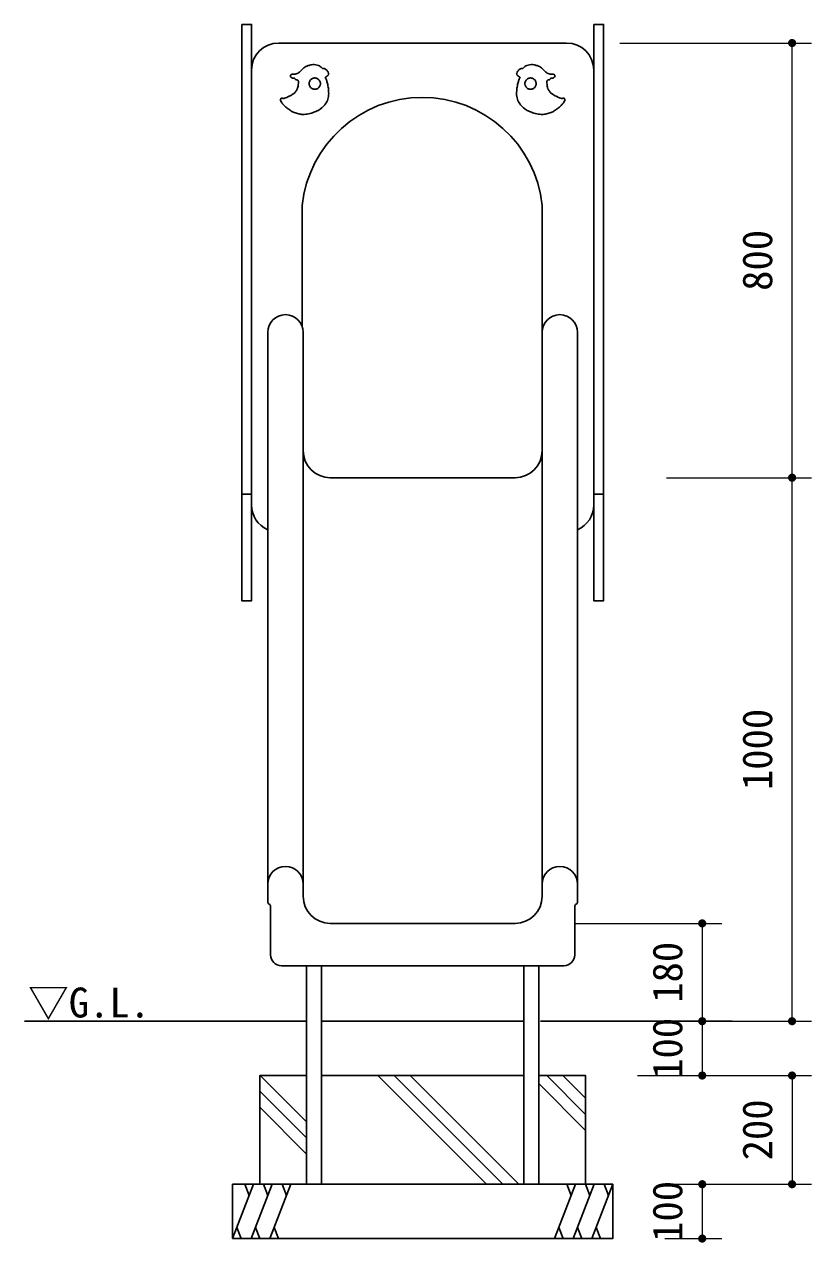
# Model space of a CAD drawing. Units: millimetres at full size, sheet at 1:30. Extents: x 450 to 12150, y 450 to 8460.
# Drawn here: x 7177 to 8626, y 3169 to 5410 of the extents above; entities that cross this region are included whole.
import ezdxf
from ezdxf.enums import TextEntityAlignment as Align

# ---------------------------------------------------------------- set-up
doc = ezdxf.new("R2010")
doc.units = ezdxf.units.MM
doc.header["$LTSCALE"] = 30
for name, color, linetype, lineweight in [('D-STR-DIM\u3000寸法線、寸法値', 7, 'Continuous', 13), ('D-STR-TXT\u3000文字列', 7, 'Continuous', 13), ('D-STR\u3000構造物外形線', 1, 'Continuous', 25)]:
    doc.layers.add(name, color=color, linetype=linetype, lineweight=lineweight)
doc.styles.add('ＭＳ ゴシック', font='')
doc.styles.get('ＭＳ ゴシック').set_extended_font_data('MS Gothic')

# ---------------------------------------------------------------- blocks, each defined once
blk = doc.blocks.new('filled_dot')
at = {"color": 0, "linetype": 'Continuous', "lineweight": -2, "const_width": 1.25}
blk.add_lwpolyline([(-0.625, 0, 1), (0.625, 0, 1)], format="xyb", close=True, dxfattribs=at)

msp = doc.modelspace()

# ---------------------------------------------------------------- linework, layer by layer
at = {"layer": 'D-STR-DIM\u3000寸法線、寸法値'}
for p, q in [((8272.87, 5376.02), (8625.87, 5376.02)), ((8589.87, 4576.13), (8589.87, 5376.02)), ((8358.67, 4576.13), (8625.87, 4576.13)), ((8358.67, 4576.13), (8625.87, 4576.13)), ((8589.87, 3576.02), (8589.87, 4576.13)), ((8191.97, 3756.02), (8460.44, 3756.02)), ((8424.44, 3756.02), (8424.44, 3576.02)), ((8219.17, 3576.02), (8460.44, 3576.02)), ((8219.17, 3576.02), (8460.44, 3576.02)), ((8219.17, 3576.02), (8625.87, 3576.02)), ((8424.44, 3576.02), (8424.44, 3476.02)), ((8305.57, 3476.02), (8460.44, 3476.02)), ((8305.57, 3476.02), (8625.87, 3476.02)), ((8589.87, 3476.02), (8589.87, 3276.02)), ((8355.57, 3276.02), (8625.87, 3276.02)), ((8355.57, 3276.02), (8460.44, 3276.02)), ((8424.44, 3276.02), (8424.44, 3176.02)), ((8355.57, 3176.02), (8460.44, 3176.02))]:
    msp.add_line(p, q, dxfattribs=at)
at = {"layer": 'D-STR\u3000構造物外形線'}
for p, q in [((7644.87, 5376.02), (8174.87, 5376.02)), ((7705.05, 5336.03), (7703.94, 5335.78)), ((8114.68, 5336.03), (8115.8, 5335.78)), ((7594.87, 4526.02), (7594.87, 5326.02)), ((7666.33, 5315.61), (7666.34, 5315.55)), ((7667.34, 5317.71), (7667.3, 5317.69)), ((7667.49, 5313.24), (7667.77, 5312.98)), ((7672.35, 5318.5), (7672.19, 5318.5)), ((7679.03, 5320.19), (7675.14, 5318.93)), ((7684.34, 5323.68), (7684.22, 5323.52)), ((7689.47, 5328.69), (7686.75, 5326.29)), ((7697.75, 5333.84), (7696.77, 5333.44)), ((7718.09, 5334.52), (7715.7, 5335.3)), ((7725.29, 5329.18), (7724.33, 5330.29)), ((7731.08, 5327.86), (7731.92, 5327.3)), ((7736, 5317.01), (7735.16, 5316.24)), ((7735.95, 5322.16), (7736.71, 5320.04)), ((7736, 5317.01), (7736.26, 5317.37)), ((8083.78, 5322.16), (8083.03, 5320.04)), ((8083.74, 5317.01), (8083.48, 5317.37)), ((8083.74, 5317.01), (8084.57, 5316.24)), ((8088.66, 5327.86), (8087.81, 5327.3)), ((8094.45, 5329.18), (8095.4, 5330.29)), ((8101.65, 5334.52), (8104.03, 5335.3)), ((8121.99, 5333.84), (8122.97, 5333.44)), ((8130.26, 5328.69), (8132.99, 5326.29)), ((8135.39, 5323.68), (8135.52, 5323.52)), ((8140.7, 5320.19), (8144.6, 5318.93)), ((8147.39, 5318.5), (8147.55, 5318.5)), ((8152.25, 5313.24), (8151.97, 5312.98)), ((8152.4, 5317.71), (8152.44, 5317.69)), ((8153.41, 5315.61), (8153.4, 5315.55)), ((8224.87, 5326.02), (8224.87, 4526.02)), ((7667.77, 5312.98), (7669.24, 5312.06)), ((7671.16, 5311.33), (7671.23, 5311.32)), ((7673.18, 5311.16), (7673.66, 5311.16)), ((7674.82, 5309.82), (7675.12, 5309.45)), ((7676.67, 5308.36), (7677.26, 5308.15)), ((7678.75, 5307.99), (7678.85, 5308)), ((7678.88, 5290.96), (7679.13, 5291.5)), ((7680.76, 5306.56), (7681.14, 5305.52)), ((7680.86, 5298.27), (7681.2, 5303.18)), ((7733.31, 5306.35), (7732.87, 5307.67)), ((7733.31, 5306.35), (7733.56, 5305.36)), ((7735.52, 5297.39), (7735.95, 5294.9)), ((8084.22, 5297.39), (8083.79, 5294.9)), ((8086.43, 5306.35), (8086.18, 5305.36)), ((8086.43, 5306.35), (8086.86, 5307.67)), ((8138.88, 5298.27), (8138.53, 5303.18)), ((8138.97, 5306.56), (8138.6, 5305.52)), ((8140.86, 5290.96), (8140.6, 5291.5)), ((8140.99, 5307.99), (8140.89, 5308)), ((8143.07, 5308.36), (8142.48, 5308.15)), ((8144.92, 5309.82), (8144.62, 5309.45)), ((8146.56, 5311.16), (8146.08, 5311.16)), ((8148.57, 5311.33), (8148.51, 5311.32)), ((8151.97, 5312.98), (8150.5, 5312.06)), ((7648.4, 5270.61), (7648.28, 5271.04)), ((7648.77, 5273.37), (7649.08, 5273.77)), ((7650.42, 5274.41), (7650.64, 5274.41)), ((7653.03, 5274.07), (7653.47, 5274.07)), ((7655.51, 5274.41), (7657.7, 5275.2)), ((7665.96, 5278.95), (7667.38, 5279.71)), ((7675.5, 5285.73), (7675.75, 5286.03)), ((7736.84, 5285.79), (7736.9, 5282.98)), ((8082.9, 5285.79), (8082.84, 5282.98)), ((8144.24, 5285.73), (8143.98, 5286.03)), ((8153.78, 5278.95), (8152.36, 5279.71)), ((8164.23, 5274.41), (8162.03, 5275.2)), ((8166.71, 5274.07), (8166.27, 5274.07)), ((8169.31, 5274.41), (8169.1, 5274.41)), ((8170.97, 5273.37), (8170.66, 5273.77)), ((8171.34, 5270.61), (8171.45, 5271.04)), ((7649.78, 5267.36), (7649.76, 5267.38)), ((7652.03, 5264.18), (7651.84, 5264.42)), ((7655.66, 5260.3), (7654.86, 5261.09)), ((7662.08, 5255.08), (7660.58, 5256.16)), ((7675.74, 5247.5), (7673.44, 5248.22)), ((7705.1, 5247.11), (7704.59, 5246.95)), ((7721.94, 5254.99), (7721.17, 5254.39)), ((7730.54, 5263.67), (7729.63, 5262.54)), ((8089.2, 5263.67), (8090.1, 5262.54)), ((8097.8, 5254.99), (8098.57, 5254.39)), ((8114.64, 5247.11), (8115.14, 5246.95)), ((8144, 5247.5), (8146.3, 5248.22)), ((8157.65, 5255.08), (8159.16, 5256.16)), ((8164.08, 5260.3), (8164.88, 5261.09)), ((8167.71, 5264.18), (8167.9, 5264.42)), ((8169.96, 5267.36), (8169.97, 5267.38)), ((7694.87, 5245.01), (7691.84, 5244.72)), ((8124.87, 5245.01), (8127.9, 5244.72)), ((7688.16, 4854.02), (7688.16, 5076.88)), ((8129.87, 4843.63), (8129.87, 5076.88)), ((7624.87, 4843.63), (7624.87, 4811.13)), ((7689.87, 4843.63), (7689.87, 3806.02)), ((8129.87, 4843.63), (8129.87, 3806.02)), ((8194.87, 4843.63), (8194.87, 3828.29)), ((7624.87, 4811.13), (7624.87, 3795.79)), ((7739.87, 4576.13), (8079.87, 4576.13)), ((7576.87, 4546.02), (7594.87, 4546.02)), ((8242.87, 4546.02), (8224.87, 4546.02)), ((8194.87, 3828.29), (8194.87, 3795.79)), ((7629.87, 3787.13), (7629.87, 3698.02)), ((8189.87, 3787.13), (8189.87, 3698.02)), ((7739.87, 3756.02), (8079.87, 3756.02)), ((7649.87, 3678.02), (8169.87, 3678.02)), ((7696.27, 3276.02), (7696.27, 3678.02)), ((7723.47, 3276.02), (7723.47, 3678.02)), ((8096.27, 3276.02), (8096.27, 3678.02)), ((8123.47, 3276.02), (8123.47, 3678.02)), ((7696.27, 3576.02), (7176.73, 3576.02)), ((8096.27, 3576.02), (7723.47, 3576.02)), ((8479.8, 3576.02), (8126.87, 3576.02)), ((7611.02, 3476.02), (7696.27, 3390.77)), ((8096.27, 3476.02), (7723.47, 3476.02)), ((7827.62, 3476.02), (8027.62, 3276.02)), ((7857.32, 3476.02), (8057.32, 3276.02)), ((7887.02, 3476.02), (8087.02, 3276.02)), ((8138.32, 3476.02), (8209.87, 3404.47)), ((8168.02, 3476.02), (8209.87, 3434.17)), ((8123.47, 3461.17), (8209.87, 3374.77)), ((7609.87, 3447.47), (7696.27, 3361.07)), ((7609.87, 3417.77), (7696.27, 3331.37)), ((7559.87, 3176.02), (7598.77, 3276.02)), ((7590.75, 3255.41), (7582.74, 3276.02)), ((7594.18, 3176.02), (7633.08, 3276.02)), ((7625.06, 3255.41), (7617.05, 3276.02)), ((7628.48, 3176.02), (7667.38, 3276.02)), ((7659.37, 3255.41), (7651.35, 3276.02)), ((8152.35, 3176.02), (8191.25, 3276.02)), ((8183.24, 3255.41), (8175.23, 3276.02)), ((8186.66, 3176.02), (8225.56, 3276.02)), ((8217.55, 3255.41), (8209.53, 3276.02)), ((8220.97, 3176.02), (8259.87, 3276.02)), ((8251.85, 3255.41), (8243.84, 3276.02)), ((7567.88, 3196.62), (7575.9, 3176.02)), ((7602.19, 3196.62), (7610.2, 3176.02)), ((7636.5, 3196.62), (7644.51, 3176.02)), ((8160.37, 3196.62), (8168.38, 3176.02)), ((8194.68, 3196.62), (8202.69, 3176.02)), ((8228.98, 3196.62), (8237, 3176.02))]:
    msp.add_line(p, q, dxfattribs=at)
for points in [[(7576.87, 5410.33), (7594.87, 5410.33), (7594.87, 4349.67), (7576.87, 4349.67)], [(8224.87, 5410.33), (8242.87, 5410.33), (8242.87, 4349.67), (8224.87, 4349.67)], [(7701.54, 5304.75), (7701.93, 5305.7), (7702.39, 5306.6), (7702.95, 5307.44), (7703.58, 5308.22), (7704.3, 5308.95), (7705.1, 5309.61), (7705.94, 5310.18), (7706.82, 5310.66), (7707.75, 5311.05), (7708.72, 5311.35), (7709.73, 5311.55), (7710.75, 5311.66), (7711.75, 5311.67), (7712.75, 5311.58), (7713.75, 5311.38), (7714.73, 5311.09), (7715.68, 5310.7), (7716.58, 5310.23), (7717.42, 5309.68), (7718.2, 5309.04), (7718.92, 5308.32), (7719.58, 5307.53), (7720.16, 5306.69), (7720.64, 5305.81), (7721.03, 5304.88), (7721.32, 5303.91), (7721.53, 5302.9), (7721.64, 5301.88), (7721.65, 5300.87), (7721.55, 5299.87), (7721.36, 5298.88), (7721.07, 5297.9), (7720.68, 5296.94), (7720.21, 5296.05), (7719.66, 5295.21), (7719.02, 5294.43), (7718.3, 5293.7), (7717.51, 5293.04), (7716.67, 5292.47), (7715.79, 5291.99), (7714.86, 5291.6), (7713.89, 5291.3), (7712.88, 5291.1), (7711.86, 5290.99), (7710.85, 5290.98), (7709.85, 5291.07), (7708.86, 5291.27), (7707.87, 5291.56), (7706.92, 5291.95), (7706.03, 5292.42), (7705.19, 5292.97), (7704.41, 5293.61), (7703.68, 5294.32), (7703.02, 5295.12), (7702.45, 5295.96), (7701.97, 5296.84), (7701.58, 5297.77), (7701.28, 5298.74), (7701.07, 5299.75), (7700.97, 5300.77), (7700.96, 5301.77), (7701.05, 5302.77), (7701.25, 5303.77)], [(8118.2, 5304.75), (8117.81, 5305.7), (8117.34, 5306.6), (8116.79, 5307.44), (8116.15, 5308.22), (8115.43, 5308.95), (8114.64, 5309.61), (8113.8, 5310.18), (8112.92, 5310.66), (8111.99, 5311.05), (8111.02, 5311.35), (8110.01, 5311.55), (8108.99, 5311.66), (8107.98, 5311.67), (8106.98, 5311.58), (8105.99, 5311.38), (8105.01, 5311.09), (8104.05, 5310.7), (8103.16, 5310.23), (8102.32, 5309.68), (8101.54, 5309.04), (8100.81, 5308.32), (8100.15, 5307.53), (8099.58, 5306.69), (8099.1, 5305.81), (8098.71, 5304.88), (8098.41, 5303.91), (8098.21, 5302.9), (8098.1, 5301.88), (8098.09, 5300.87), (8098.18, 5299.87), (8098.38, 5298.88), (8098.67, 5297.9), (8099.06, 5296.94), (8099.53, 5296.05), (8100.08, 5295.21), (8100.72, 5294.43), (8101.43, 5293.7), (8102.23, 5293.04), (8103.07, 5292.47), (8103.95, 5291.99), (8104.88, 5291.6), (8105.85, 5291.3), (8106.86, 5291.1), (8107.88, 5290.99), (8108.88, 5290.98), (8109.88, 5291.07), (8110.88, 5291.27), (8111.86, 5291.56), (8112.81, 5291.95), (8113.71, 5292.42), (8114.55, 5292.97), (8115.33, 5293.61), (8116.06, 5294.32), (8116.72, 5295.12), (8117.29, 5295.96), (8117.77, 5296.84), (8118.16, 5297.77), (8118.46, 5298.74), (8118.66, 5299.75), (8118.77, 5300.77), (8118.78, 5301.77), (8118.69, 5302.77), (8118.49, 5303.77)], [(7559.87, 3176.02), (8259.87, 3176.02), (8259.87, 3276.02), (7559.87, 3276.02)]]:
    msp.add_lwpolyline(points, close=True, dxfattribs=at)
msp.add_lwpolyline([(7696.27, 3476.02), (7609.87, 3476.02), (7609.87, 3276.02), (8209.87, 3276.02), (8209.87, 3476.02), (8123.47, 3476.02)], dxfattribs=at)
for centre, radius, start, end in [((7644.87, 5326.02), 50, 90, 180), ((8174.87, 5326.02), 50, 0, 90), ((7712.71, 5296.91), 39.85, 102.71519, 112.04751), ((7708.89, 5319.02), 17.43, 84.99079, 102.71519), ((7708.36, 5313), 23.48, 71.78227, 84.99079), ((8111.37, 5313), 23.48, 95.00921, 108.21773), ((8110.85, 5319.02), 17.43, 77.28481, 95.00921), ((8107.03, 5296.91), 39.85, 67.95249, 77.28481), ((7668.62, 5315.81), 2.3, 125.08207, 184.8144), ((7669.81, 5315.84), 3.49, 184.8144, 228.16842), ((7669.77, 5314.25), 4.23, 91.64979, 125.08207), ((7671.46, 5255.64), 62.87, 89.3331, 91.64979), ((7672.45, 5327.21), 8.7, 269.3331, 287.99639), ((7674.34, 5334.65), 15.2, 287.99639, 299.86281), ((7678.11, 5328.09), 7.63, 299.86281, 323.24803), ((7698.06, 5313.44), 17.12, 131.35937, 143.24803), ((7713.62, 5301.26), 36.54, 124.48938, 131.35937), ((7704.32, 5314.79), 20.12, 112.04751, 124.48938), ((7713.87, 5321.69), 13.5, 55.58533, 71.78227), ((7713.21, 5320.73), 14.67, 40.6628, 55.58533), ((7726.42, 5320.78), 8.47, 56.6508, 97.66054), ((7631.65, 5274.65), 106.47, 18.06528, 21.67056), ((7726.84, 5323.68), 10.98, 291.19276, 299.02028), ((7726.28, 5318.72), 10.27, 19.55796, 56.6508), ((7724.62, 5327.67), 15.55, 299.02028, 312.68222), ((7735.19, 5318.51), 1.55, 313.24948, 334.55796), ((7734, 5319.07), 2.88, 334.55796, 19.55796), ((8085.74, 5319.07), 2.88, 160.44204, 205.44204), ((8084.54, 5318.51), 1.55, 205.44204, 226.75052), ((8093.46, 5318.72), 10.27, 123.3492, 160.44204), ((8095.11, 5327.67), 15.55, 227.31778, 240.97972), ((8188.09, 5274.65), 106.47, 158.32944, 161.93472), ((8092.9, 5323.68), 10.98, 240.97972, 248.80724), ((8093.32, 5320.78), 8.47, 82.33946, 123.3492), ((8106.53, 5320.73), 14.67, 124.41467, 139.3372), ((8105.87, 5321.69), 13.5, 108.21773, 124.41467), ((8115.42, 5314.79), 20.12, 55.51062, 67.95249), ((8106.12, 5301.26), 36.54, 48.64063, 55.51062), ((8121.67, 5313.44), 17.12, 36.75197, 48.64063), ((8141.63, 5328.09), 7.63, 216.75197, 240.13719), ((8145.4, 5334.65), 15.2, 240.13719, 252.00361), ((8147.29, 5327.21), 8.7, 252.00361, 270.6669), ((8148.28, 5255.64), 62.87, 88.35021, 90.6669), ((8149.97, 5314.25), 4.23, 54.91793, 88.35021), ((8149.92, 5315.84), 3.49, 311.83158, 355.1856), ((8151.12, 5315.81), 2.3, 355.1856, 54.91793), ((7671.97, 5316.39), 5.12, 237.8106, 260.9475), ((7673.28, 5324.15), 12.99, 260.9475, 269.57485), ((7673.65, 5310.44), 0.717, 19.55796, 89.57485), ((7677.01, 5311.63), 2.85, 199.55796, 219.54107), ((7677.87, 5311.72), 3.57, 219.54107, 250.26855), ((7659.28, 5299.94), 21.56, 319.8144, 335.36489), ((7678.35, 5311.21), 3.25, 250.26855, 277.02915), ((7679.03, 5306.48), 1.53, 49.30284, 97.02915), ((7661.41, 5299.63), 19.5, 335.36489, 355.98325), ((7678.37, 5305.71), 2.54, 19.55796, 49.30284), ((7677.56, 5304.25), 3.79, 343.76575, 19.55796), ((7904.1, 5348.76), 175.98, 194.27575, 195.61277), ((7695.63, 5290.5), 40.48, 9.80553, 15.61277), ((7674.98, 5284.36), 61.87, 1.32547, 9.80553), ((8144.76, 5284.36), 61.87, 170.19447, 178.67453), ((8124.11, 5290.5), 40.48, 164.38723, 170.19447), ((7915.63, 5348.76), 175.98, 344.38723, 345.72425), ((8142.18, 5304.25), 3.79, 160.44204, 196.23425), ((8158.33, 5299.63), 19.5, 184.01675, 204.63511), ((8141.37, 5305.71), 2.54, 130.69716, 160.44204), ((8140.71, 5306.48), 1.53, 82.97085, 130.69716), ((8160.45, 5299.94), 21.56, 204.63511, 220.1856), ((8141.39, 5311.21), 3.25, 262.97085, 289.73145), ((8141.87, 5311.72), 3.57, 289.73145, 320.45893), ((8142.72, 5311.63), 2.85, 320.45893, 340.44204), ((8146.09, 5310.44), 0.717, 90.42515, 160.44204), ((8146.46, 5324.15), 12.99, 270.42515, 279.0525), ((8147.77, 5316.39), 5.12, 279.0525, 302.1894), ((7650.84, 5271.72), 2.65, 141.56334, 194.98404), ((7660.66, 5273.9), 12.7, 194.98404, 210.86789), ((7650.41, 5272.71), 1.7, 89.57485, 141.56334), ((7650.61, 5269.96), 4.45, 74.02028, 89.57485), ((7653.03, 5278.42), 4.36, 254.02028, 269.90413), ((7653.48, 5280.13), 6.06, 269.90413, 289.55796), ((7641.45, 5320.93), 48.54, 289.55796, 294.91378), ((7630.47, 5344.58), 74.61, 294.91378, 298.39977), ((7642.46, 5325.8), 52.39, 298.39977, 303.97873), ((7661.48, 5297.58), 18.36, 303.97873, 319.8144), ((7909.02, 5054.02), 222.03, 5.91008, 174.08992), ((7708.51, 5281.37), 28.26, 321.20923, 342.22476), ((7705.76, 5282.26), 31.15, 342.22476, 1.32547), ((8113.98, 5282.26), 31.15, 178.67453, 197.77524), ((8111.22, 5281.37), 28.26, 197.77524, 218.79077), ((8158.26, 5297.58), 18.36, 220.1856, 236.02127), ((8177.28, 5325.8), 52.39, 236.02127, 241.60023), ((8189.26, 5344.58), 74.61, 241.60023, 245.08622), ((8178.28, 5320.93), 48.54, 245.08622, 250.44204), ((8166.26, 5280.13), 6.06, 250.44204, 270.09587), ((8166.7, 5278.42), 4.36, 270.09587, 285.97972), ((8169.13, 5269.96), 4.45, 90.42515, 105.97972), ((8169.33, 5272.71), 1.7, 38.43666, 90.42515), ((8159.07, 5273.9), 12.7, 329.13211, 345.01596), ((8168.89, 5271.72), 2.65, 345.01596, 38.43666), ((7670.97, 5280.02), 24.69, 210.86789, 219.21178), ((7681.37, 5288.12), 37.87, 219.21178, 225.5613), ((7685.14, 5290.36), 42.11, 225.5613, 234.31387), ((3975.71, 122.33), 6319.38, 54.25311, 54.31387), ((7679.59, 5267.93), 20.65, 234.25311, 252.68806), ((7713.59, 5368.94), 127.2, 252.68806, 256.41096), ((7690.25, 5293.52), 48.73, 275.44102, 287.12131), ((7669.82, 5361.65), 119.86, 287.12131, 291.37626), ((7702.23, 5278.85), 30.93, 291.37626, 307.75712), ((7693.76, 5291.38), 46.03, 307.75712, 321.20923), ((8125.98, 5291.38), 46.03, 218.79077, 232.24288), ((8117.51, 5278.85), 30.93, 232.24288, 248.62374), ((8149.92, 5361.65), 119.86, 248.62374, 252.87869), ((8129.49, 5293.52), 48.73, 252.87869, 264.55898), ((8106.15, 5368.94), 127.2, 283.58904, 287.31194), ((8140.15, 5267.93), 20.65, 287.31194, 305.74689), ((11844.03, 122.33), 6319.38, 125.68613, 125.74689), ((8134.6, 5290.36), 42.11, 305.68613, 314.4387), ((8138.37, 5288.12), 37.87, 314.4387, 320.78822), ((8148.77, 5280.02), 24.69, 320.78822, 329.13211), ((7689.5, 5269.27), 24.66, 256.41096, 275.44102), ((8130.24, 5269.27), 24.66, 264.55898, 283.58904), ((7657.37, 4843.63), 32.5, 0, 180), ((8162.37, 4843.63), 32.5, 0, 180), ((7739.87, 4626.13), 50, 180, 270), ((8079.87, 4626.13), 50, 270, 0), ((7644.87, 4526.02), 50, 180, 246.42182), ((8174.87, 4526.02), 50, 293.57819, 0.00001), ((7657.37, 3828.29), 32.5, 0, 180), ((8162.37, 3828.29), 32.5, 0, 180), ((7629.87, 3795.79), 5, 180, 240), ((7624.87, 3787.13), 5, 0, 60), ((7739.87, 3806.02), 50, 180, 270), ((8079.87, 3806.02), 50, 270, 0), ((8194.87, 3787.13), 5, 120, 180), ((8189.87, 3795.79), 5, 300, 0), ((7649.87, 3698.02), 20, 180, 270), ((8169.87, 3698.02), 20, 270, 0)]:
    msp.add_arc(centre, radius, start, end, dxfattribs=at)

# ---------------------------------------------------------------- block references
at = {"layer": 'D-STR-DIM\u3000寸法線、寸法値', "xscale": 6, "yscale": 6}
for p, rotation in [((8589.87, 5376.02), 270), ((8589.87, 4576.13), 270), ((8589.87, 4576.13), 90), ((8424.44, 3756.02), 270), ((8424.44, 3576.02), 90), ((8424.44, 3576.02), 270), ((8589.87, 3576.02), 90), ((8424.44, 3476.02), 90), ((8589.87, 3476.02), 270), ((8424.44, 3276.02), 270), ((8589.87, 3276.02), 90), ((8424.44, 3176.02), 90)]:
    msp.add_blockref('filled_dot', p, dxfattribs=dict(at, rotation=rotation))

# ---------------------------------------------------------------- texts
at = {"layer": 'D-STR-DIM\u3000寸法線、寸法値', "style": 'ＭＳ ゴシック'}
for s, p in [('800', (8525.74, 4976.07)), ('1000', (8525.74, 4076.07)), ('180', (8360.31, 3666.02)), ('100', (8360.31, 3526.02)), ('200', (8525.74, 3376.02)), ('100', (8360.31, 3226.02))]:
    msp.add_text(s, height=54.99, rotation=90, dxfattribs=at).set_placement(p, align=Align.MIDDLE_CENTER)
at = {"layer": 'D-STR-TXT\u3000文字列', "style": 'ＭＳ ゴシック'}
msp.add_text('▽G.L.', height=54.99, dxfattribs=at).set_placement((7408.07, 3566.37), align=Align.BOTTOM_RIGHT)

doc.saveas('drawing.dxf')
